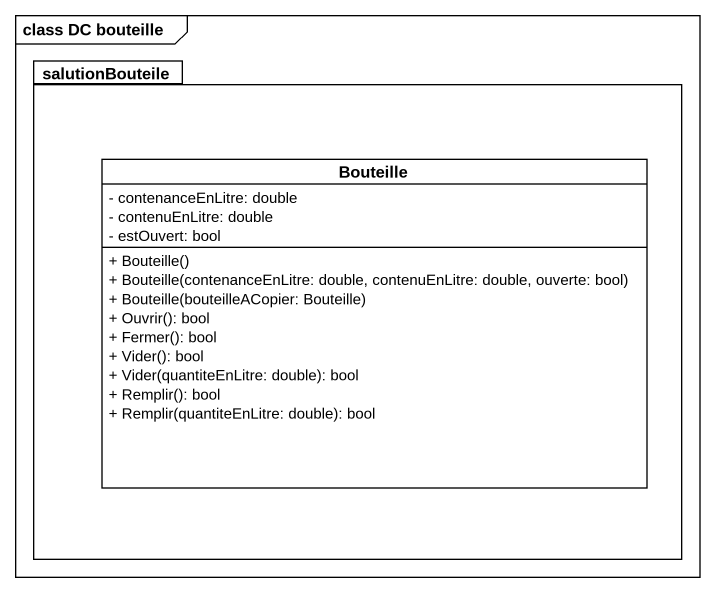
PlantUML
@startuml
mainframe class DC bouteille
hide circle
hide empty members
skinparam classAttributeIconSize 0
package salutionBouteile {
  class Bouteille {
    - contenanceEnLitre: double
    - contenuEnLitre: double
    - estOuvert: bool
    + Bouteille()
    + Bouteille(contenanceEnLitre: double, contenuEnLitre: double, ouverte: bool)
    + Bouteille(bouteilleACopier: Bouteille)
    + Ouvrir(): bool
    + Fermer(): bool
    + Vider(): bool
    + Vider(quantiteEnLitre: double): bool
    + Remplir(): bool
    + Remplir(quantiteEnLitre: double): bool
  }
}
@enduml
